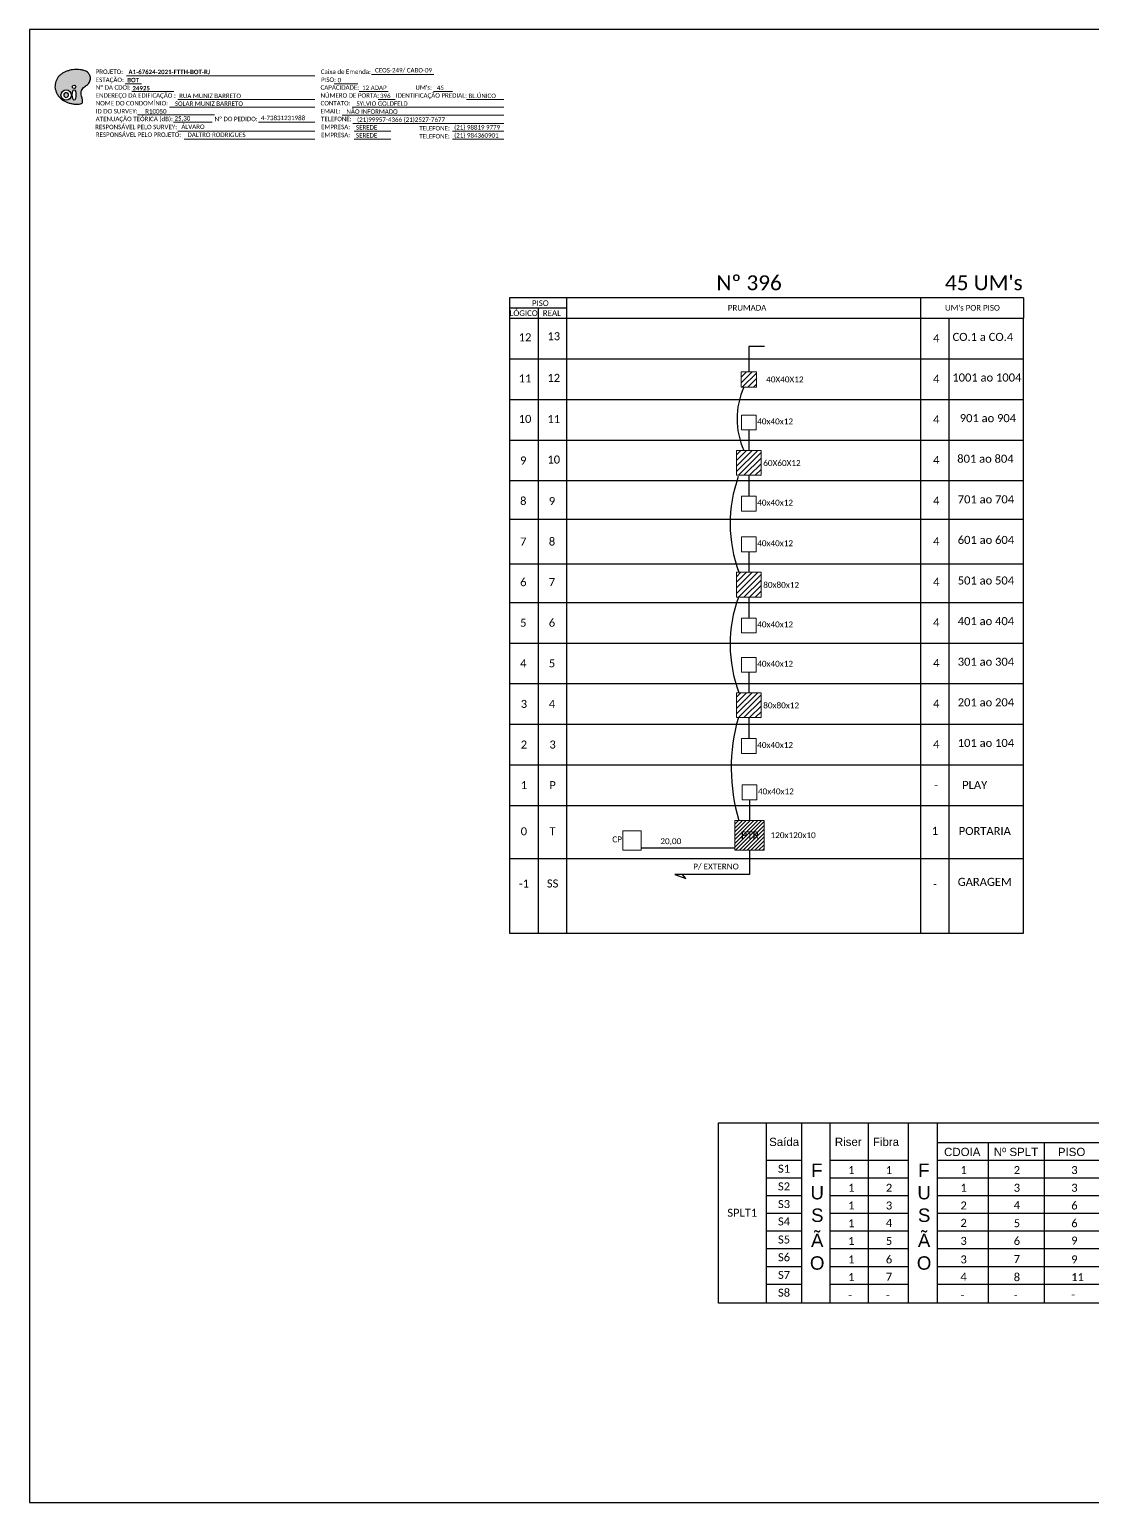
# Model space of a CAD drawing. Header units: metres. Extents: x -1286 to 453, y -500 to 94.
# Drawn here: x -388 to 41, y -500 to 94 of the extents above; entities that cross this region are included whole.
import ezdxf
from ezdxf.enums import TextEntityAlignment as Align

# ---------------------------------------------------------------- set-up
doc = ezdxf.new("R2010")
doc.units = ezdxf.units.M
doc.styles.add('ARIAL', font='arial.ttf')
doc.styles.add('WMF-Calibri0', font='calibri.ttf')
doc.styles.add('WMF-Calibri1', font='calibrib.ttf')

# ---------------------------------------------------------------- blocks, each defined once
blk = doc.blocks.new('OI')
h = blk.add_hatch(color=40)
edge = h.paths.add_edge_path()
edge.add_spline(control_points=[(4.35, -0.67), (3.92, -0.99), (3.26, -1.5), (2.81, -2.59), (2.9, -3.5), (3.06, -4.27), (3.31, -4.85), (3.37, -5.39), (3.4, -5.88), (3.2, -6.4), (2.54, -6.61), (1.65, -6.63), (0.55, -6.67), (-0.56, -6.42), (-1.61, -6.14), (-2.77, -5.61), (-3.92, -4.77), (-4.89, -3.7), (-5.34, -2.65), (-5.6, -1.94), (-5.85, -0.96), (-5.71, 0.47), (-5.1, 2.02), (-4.14, 3.02), (-3.3, 3.61), (-2.37, 4.16), (-1.36, 4.44), (-0.56, 4.7), (0.79, 4.85), (2.24, 4.97), (3.79, 4.57), (4.67, 4.21), (5.44, 3.65), (5.76, 2.99), (6.03, 2.21), (6.01, 1.46), (5.72, 0.64), (5.31, 0.08), (4.88, -0.38), (4.51, -0.55), (4.35, -0.67)], knot_values=[0, 0, 0, 0, 1.60434, 2.417191, 3.427595, 4.282808, 4.776746, 5.304182, 5.888771, 6.258406, 6.858137, 7.79129, 8.986195, 10.124242, 11.187857, 12.242908, 13.953784, 15.414161, 16.515391, 17.349188, 17.675853, 19.552021, 21.515531, 22.568638, 23.63245, 24.621084, 25.782718, 26.745347, 27.142653, 29.870543, 31.004649, 31.921532, 32.709589, 33.801391, 34.042471, 35.192333, 35.971461, 36.628871, 37.254359, 37.836911, 37.836911, 37.836911, 37.836911], degree=3, periodic=0)
h.paths.add_polyline_path([(1.13, -0.87, -1), (-0.04, -0.87, -1)], flags=16)
edge = h.paths.add_edge_path(flags=16)
edge.add_ellipse((0.56, -3.59), major_axis=(-0.02, 1.71), ratio=0.361305, start_angle=0, end_angle=360)
h.paths.add_polyline_path([(-0.36, -3.62, -1), (-3.8, -3.62, -1)], flags=16)
edge = h.paths.add_edge_path(flags=0)
edge.add_ellipse((-2.08, -3.62), major_axis=(0, 0.885), ratio=0.758294, start_angle=0, end_angle=360)
at = {"color": 40}
for centre, radius in [((-2.08, -3.62), 1.72), ((0.54, -0.87), 0.587)]:
    blk.add_circle(centre, radius, dxfattribs=at)
blk.add_ellipse((-2.08, -3.62), major_axis=(0, 0.885), ratio=0.758294, start_param=-3.141592653589792, end_param=3.141592653589792, dxfattribs=at)
blk.add_ellipse((0.56, -3.59), major_axis=(-0.02, 1.71), ratio=0.361305, dxfattribs=at)
at = {"color": 40, "start_tangent": (-0.800898, -0.598801), "end_tangent": (-0.800898, -0.598801)}
blk.add_spline([(4.35, -0.67), (3.2, -1.78), (2.9, -2.54), (2.92, -3.55), (3.12, -4.38), (3.28, -4.85), (3.37, -5.37), (3.35, -5.95), (3.2, -6.29), (2.66, -6.55), (1.73, -6.63), (0.54, -6.62), (-0.58, -6.41), (-1.6, -6.11), (-2.56, -5.67), (-3.95, -4.67), (-4.89, -3.56), (-5.37, -2.56), (-5.64, -1.78), (-5.72, -1.46), (-5.63, 0.42), (-4.84, 2.22), (-4.13, 2.99), (-3.27, 3.62), (-2.4, 4.09), (-1.3, 4.47), (-0.37, 4.72), (0.02, 4.77), (2.75, 4.8), (3.85, 4.53), (4.69, 4.16), (5.31, 3.68), (5.85, 2.73), (5.93, 2.5), (5.94, 1.35), (5.67, 0.62), (5.29, 0.08), (4.84, -0.36), (4.35, -0.67)], degree=3, dxfattribs=at)

msp = doc.modelspace()

# ---------------------------------------------------------------- hatches: boundary and pattern name
h = msp.add_hatch()
h.set_pattern_fill('LINE', color=1, scale=0.5, angle=45)
h.set_pattern_definition([(45, (-180.8813, -74.3937), (-1.122532, 1.122532), [])])
h.paths.add_polyline_path([(-94.72, -43.84), (-100.85, -43.84), (-100.85, -50.06), (-94.72, -50.06)])
h = msp.add_hatch()
h.set_pattern_fill('ANSI31', color=1, scale=8.76232, style=0)
h.set_pattern_definition([(45, (-639.3839, -573.2324), (-0.774487, 0.774487), [])])
h.paths.add_polyline_path([(-103.46, -236.79), (-91.57, -236.79), (-91.57, -224.74), (-103.46, -224.74)])
h.paths.add_polyline_path([(-101.71, -232.98), (-92.87, -232.98), (-92.87, -228.46), (-101.71, -228.46)], flags=24)

# ---------------------------------------------------------------- linework, layer by layer
at = {"color": 1, "linetype": 'Continuous'}
for p, q in [((-102.78, -77.37), (-100.95, -75.55)), ((-102.78, -79.62), (-98.71, -75.55)), ((-102.78, -81.86), (-96.46, -75.55)), ((-102.78, -84.11), (-94.22, -75.55)), ((-102.01, -85.59), (-92.87, -76.45)), ((-99.77, -85.59), (-92.87, -78.69)), ((-97.52, -85.59), (-92.87, -80.94)), ((-95.28, -85.59), (-92.87, -83.18)), ((-93.03, -85.59), (-92.87, -85.43)), ((-102.78, -126.49), (-100.95, -124.67)), ((-102.78, -128.73), (-98.71, -124.67)), ((-102.78, -130.98), (-96.46, -124.67)), ((-102.78, -133.22), (-94.22, -124.67)), ((-102.01, -134.71), (-92.87, -125.57)), ((-99.77, -134.71), (-92.87, -127.81)), ((-97.52, -134.71), (-92.87, -130.06)), ((-95.28, -134.71), (-92.87, -132.3)), ((-93.03, -134.71), (-92.87, -134.55)), ((-102.78, -175.09), (-100.95, -173.27)), ((-102.78, -177.34), (-98.71, -173.27)), ((-102.78, -179.58), (-96.46, -173.27)), ((-102.78, -181.83), (-94.22, -173.27)), ((-102.01, -183.31), (-92.87, -174.17)), ((-99.77, -183.31), (-92.87, -176.41)), ((-97.52, -183.31), (-92.87, -178.66)), ((-95.28, -183.31), (-92.87, -180.91)), ((-93.03, -183.31), (-92.87, -183.15))]:
    msp.add_line(p, q, dxfattribs=at)
at = {"color": 7}
msp.add_line((-194.26, -240.11), (12.98, -240.11), dxfattribs=at)
for p, q in [((-109.98, -346.63), (163.82, -346.63)), ((-109.98, -419.38), (-109.98, -346.63)), ((-90.79, -346.63), (-90.79, -419.38)), ((-76.61, -346.63), (-76.61, -419.38)), ((-64.95, -419.38), (-64.95, -346.63)), ((-49.73, -346.63), (-49.73, -419.38)), ((-33.51, -346.63), (-33.51, -419.38)), ((-21.85, -346.63), (-21.85, -419.38)), ((-21.85, -354.57), (163.82, -354.57)), ((-1.32, -354.57), (-1.32, -419.38)), ((21.31, -354.57), (21.31, -419.38)), ((-90.79, -361.71), (-76.61, -361.71)), ((-64.95, -361.71), (-33.51, -361.71)), ((-21.85, -361.71), (163.82, -361.71)), ((-90.79, -368.86), (-76.61, -368.86)), ((-64.95, -368.86), (-33.51, -368.86)), ((-21.85, -368.86), (163.82, -368.86)), ((-90.79, -376), (-76.61, -376)), ((-64.95, -376), (-33.51, -376)), ((-21.85, -376), (163.82, -376)), ((-90.79, -383.14), (-76.61, -383.14)), ((-64.95, -383.14), (-33.51, -383.14)), ((-21.85, -383.14), (163.82, -383.14)), ((-90.79, -390.29), (-76.61, -390.29)), ((-64.95, -390.29), (-33.51, -390.29)), ((-21.85, -390.29), (163.82, -390.29)), ((-90.79, -397.43), (-76.61, -397.43)), ((-64.95, -397.43), (-33.51, -397.43)), ((-21.85, -397.43), (163.82, -397.43)), ((-90.79, -404.57), (-76.61, -404.57)), ((-64.95, -404.57), (-33.51, -404.57)), ((-21.85, -404.57), (163.82, -404.57)), ((-90.79, -411.72), (-76.61, -411.72)), ((-64.95, -411.72), (-33.51, -411.72)), ((-21.85, -411.72), (163.82, -411.72)), ((163.82, -419.38), (-109.98, -419.38))]:
    msp.add_line(p, q)
msp.add_lwpolyline([(-387.78, -499.81), (453.22, -499.81), (453.22, 94.19), (-387.78, 94.19)], close=True)
at = {"color": 7, "lineweight": 0}
for points in [[(-349.19, 72.24), (-342.64, 72.24)], [(-348.67, 75.52), (-272.7, 75.52)], [(-264.91, 72.28), (-255.42, 72.28)], [(-249.86, 76.01), (-224.73, 76.01)], [(-346.53, 69.17), (-329.56, 69.17)], [(-327.96, 65.93), (-272.7, 65.93)], [(-254.86, 69.17), (-243.24, 69.17)], [(-247.27, 65.93), (-240.33, 65.93)], [(-224.91, 69.17), (-217.25, 69.17)], [(-211.58, 65.93), (-196.54, 65.93)], [(-344.21, 59.75), (-313.16, 59.75)], [(-331.37, 62.82), (-272.7, 62.82)], [(-261.78, 59.58), (-196.51, 59.58)], [(-257.74, 62.82), (-196.51, 62.82)], [(-329.67, 56.79), (-314.16, 56.79)], [(-295.44, 56.79), (-272.68, 56.79)], [(-257.49, 56.34), (-196.51, 56.34)], [(-327.96, 53.23), (-272.7, 53.23)], [(-325.47, 49.99), (-272.7, 49.99)], [(-256.89, 53.23), (-242.09, 53.23)], [(-256.89, 49.99), (-242.09, 49.99)], [(-217.28, 53.23), (-196.51, 53.23)], [(-217.28, 49.99), (-196.51, 49.99)]]:
    msp.add_lwpolyline(points, dxfattribs=at)
at = {"color": 0}
for points in [[(12.98, -14.02), (-194.26, -14.02)], [(-171.11, -18.13), (-194.26, -18.13)]]:
    msp.add_lwpolyline(points, dxfattribs=at)
for points in [[(-194.26, -14.02), (-194.26, -22.24)], [(-171.11, -22.24), (-171.11, -14.02)], [(-28.61, -14.02), (-28.61, -22.24)], [(12.98, -14.02), (12.98, -22.24)], [(-194.26, -22.24), (-194.26, -270.26), (12.98, -270.26), (12.98, -22.24)], [(-194.26, -22.24), (12.98, -22.24)], [(-194.26, -22.24), (12.98, -22.24)], [(-194.26, -22.24), (12.98, -22.24)], [(-182.68, -18.13), (-182.68, -22.24)], [(-182.68, -22.24), (-182.68, -270.26)], [(-171.11, -270.26), (-171.11, -22.24)], [(-28.61, -22.24), (-28.61, -270.26)], [(-17.04, -270.26), (-17.04, -22.24)], [(-194.26, -38.61), (12.98, -38.61)], [(-194.26, -54.99), (12.98, -54.99)], [(-194.26, -71.36), (12.98, -71.36)], [(-194.26, -87.73), (12.98, -87.73)], [(-194.26, -103.29), (12.98, -103.29)], [(-194.26, -121.28), (12.98, -121.28)], [(-194.26, -136.85), (12.98, -136.85)], [(-194.26, -153.22), (12.98, -153.22)], [(-194.26, -169.59), (12.98, -169.59)], [(-194.26, -185.96), (12.98, -185.96)], [(-194.26, -202.33), (12.98, -202.33)], [(-194.26, -218.7), (12.98, -218.7)]]:
    msp.add_lwpolyline(points)
at = {"color": 3}
for points in [[(-91.54, -33.69), (-91.54, -33.69), (-97.78, -33.69), (-97.78, -43.84)], [(-97.82, -67.3), (-97.82, -75.55)], [(-97.82, -85.59), (-97.82, -94.02)], [(-97.82, -116.42), (-97.82, -124.67)], [(-97.82, -134.71), (-97.82, -143.14)], [(-97.82, -165.02), (-97.82, -173.27)], [(-97.82, -183.31), (-97.82, -191.74)], [(-97.52, -216.49), (-97.52, -224.74)], [(-141.26, -235.79), (-103.46, -235.79)]]:
    msp.add_lwpolyline(points, dxfattribs=at)
at = {"color": 1, "lineweight": 0}
for points in [[(-94.72, -43.84), (-100.85, -43.84), (-100.85, -50.06), (-94.72, -50.06)], [(-92.87, -75.55), (-102.78, -75.55), (-102.78, -85.59), (-92.87, -85.59)], [(-92.87, -124.67), (-102.78, -124.67), (-102.78, -134.71), (-92.87, -134.71)], [(-92.87, -173.27), (-102.78, -173.27), (-102.78, -183.31), (-92.87, -183.31)], [(-103.46, -224.74), (-91.57, -224.74), (-91.57, -236.79), (-103.46, -236.79)]]:
    msp.add_lwpolyline(points, close=True, dxfattribs=at)
at = {"color": 3}
for points in [[(-99.8, -50.06, 0.216557), (-99.8, -75.55)], [(-102.03, -86.1, 0.177352), (-101.82, -124.67)], [(-102.01, -134.71, 0.177352), (-101.81, -173.27)], [(-102.01, -183.31, 0.143406), (-101.82, -224.74)]]:
    msp.add_lwpolyline(points, format="xyb", dxfattribs=at)
at = {"lineweight": 0}
for points in [[(-94.85, -61.28), (-100.8, -61.28), (-100.8, -67.3), (-94.85, -67.3)], [(-94.85, -94.02), (-100.8, -94.02), (-100.8, -100.05), (-94.85, -100.05)], [(-94.85, -110.39), (-100.8, -110.39), (-100.8, -116.42), (-94.85, -116.42)], [(-94.85, -143.14), (-100.8, -143.14), (-100.8, -149.16), (-94.85, -149.16)], [(-94.85, -159), (-100.8, -159), (-100.8, -165.02), (-94.85, -165.02)], [(-94.85, -191.74), (-100.8, -191.74), (-100.8, -197.77), (-94.85, -197.77)], [(-94.55, -210.46), (-100.49, -210.46), (-100.49, -216.49), (-94.55, -216.49)]]:
    msp.add_lwpolyline(points, close=True, dxfattribs=at)
at = {"color": 7, "lineweight": 0}
msp.add_lwpolyline([(-148.55, -228.9), (-141.26, -228.9), (-141.26, -236.71), (-148.55, -236.71)], close=True, dxfattribs=at)
at = {"color": 1}
for points in [[(-97.52, -236.79), (-97.52, -246.6), (-127.66, -246.6)], [(-127.66, -246.6), (-123.24, -248.19)], [(-123.24, -248.19), (-124.65, -246.36)]]:
    msp.add_lwpolyline(points, dxfattribs=at)

# ---------------------------------------------------------------- block references
at = {"color": 7, "xscale": 1.213923925163967, "yscale": 1.213923925163967, "zscale": 1.213923925163967, "rotation": 0.1532896023949059}
msp.add_blockref('OI', (-370.48, 72.14), dxfattribs=at)

# ---------------------------------------------------------------- texts
at = {"color": 7, "lineweight": 0, "style": 'WMF-Calibri0'}
for s, height, p in [('PROJETO:', 1.793, (-361.08, 76.26)), ('Caixa de Emenda:', 1.7927, (-270.32, 76.26)), ('ESTAÇÃO:', 1.793, (-361.08, 72.98)), ('Nº DA CDOI:', 1.7927, (-361.08, 69.91)), ('CAPACIDADE:', 1.7927, (-270.43, 69.91)), ('PISO:', 1.793, (-270.25, 73.03)), ("UM's:", 1.793, (-232.18, 69.91)), ('ENDEREÇO DA EDIFICAÇÃO :', 1.7927, (-361.08, 66.68)), ('NOME DO CONDOMÍNIO:', 1.7927, (-361.08, 63.56)), ('CONTATO:', 1.793, (-270.43, 63.56)), ('NÚMERO DE PORTA:', 1.7927, (-270.43, 66.68)), ('IDENTIFICAÇÃO PREDIAL:', 1.7927, (-240.06, 66.68)), ('ATENUAÇÃO TEÓRICA (dB):', 1.7927, (-361.08, 57.21)), ('ID DO SURVEY:', 1.7927, (-361.08, 60.33)), ('EMAIL:', 1.793, (-270.43, 60.33)), ('RESPONSÁVEL PELO SURVEY:', 1.7927, (-361.32, 53.98)), ('Nº DO PEDIDO:', 1.7927, (-313.15, 57.21)), ('TELEFONE:', 1.793, (-270.25, 57.21)), ('EMPRESA:', 1.793, (-270.25, 53.98)), ('TELEFONE:', 1.793, (-230.64, 53.47)), ('RESPONSÁVEL PELO PROJETO:', 1.7927, (-361.08, 50.87)), ('EMPRESA:', 1.793, (-270.25, 50.74)), ('TELEFONE:', 1.793, (-230.64, 50.24))]:
    msp.add_text(s, height=height, dxfattribs=at).set_placement(p)
at = {"color": 7}
for s, height, style, p in [('A1-67624-2021-FTTH-BOT-RJ', 1.7927, 'WMF-Calibri1', (-347.88, 76.17)), ('CEOS-249/ CABO-09', 1.7927, 'WMF-Calibri0', (-248.47, 76.85)), ('BOT', 1.793, 'WMF-Calibri1', (-348.4, 72.89)), ('0', 1.79, 'WMF-Calibri0', (-263.55, 72.88)), ('12 ADAP', 1.793, 'WMF-Calibri0', (-253.68, 69.79)), ('45', 1.793, 'WMF-Calibri0', (-223.56, 69.77)), ('RUA MUNIZ BARRETO', 1.7927, 'WMF-Calibri0', (-327.45, 66.52)), ('396', 1.793, 'WMF-Calibri0', (-246.46, 66.53)), ('BL.ÚNICO', 1.793, 'WMF-Calibri0', (-210.82, 66.53)), ('R10050', 1.793, 'WMF-Calibri0', (-341.12, 60.28)), ('SOLAR MUNIZ BARRETO', 1.7927, 'WMF-Calibri0', (-329.17, 63.39)), ('4-73831231988', 1.7927, 'WMF-Calibri0', (-294.5, 57.62)), ('NÃO INFORMADO', 1.7927, 'WMF-Calibri0', (-260, 60.18)), ('SYLVIO GOLDFELD', 1.7927, 'WMF-Calibri0', (-255.96, 63.42)), ('25,30', 1.793, 'WMF-Calibri0', (-329.3, 57.45)), ('ÁLVARO', 1.793, 'WMF-Calibri0', (-326.56, 54.07)), ('SEREDE', 1.793, 'WMF-Calibri0', (-256.18, 53.83)), ('(21)99957-4366 (21)2527-7677', 1.7927, 'WMF-Calibri0', (-255.72, 56.94)), ('(21) 98819 9779', 1.7927, 'WMF-Calibri0', (-216.58, 53.83)), ('DALTRO RODRIGUES', 1.7927, 'WMF-Calibri0', (-324.07, 50.83)), ('SEREDE', 1.793, 'WMF-Calibri0', (-256.18, 50.59)), ('(21) 984360901', 1.7927, 'WMF-Calibri0', (-216.58, 50.59)), ('CO.1 a CO.4', 3.24, 'WMF-Calibri0', (-15.67, -31.4)), ('40X40X12', 2.373, 'WMF-Calibri0', (-90.81, -48.12)), ('1001 ao 1004', 3.24, 'WMF-Calibri0', (-15.76, -47.77)), ('40x40x12', 2.373, 'WMF-Calibri0', (-94.42, -65.05)), ('901 ao 904', 3.24, 'WMF-Calibri0', (-12.77, -64.15)), ('801 ao 804', 3.24, 'WMF-Calibri0', (-13.77, -80.52)), ('60X60X12', 2.373, 'WMF-Calibri0', (-91.98, -81.84)), ('701 ao 704', 3.24, 'WMF-Calibri0', (-13.57, -96.89)), ('40x40x12', 2.373, 'WMF-Calibri0', (-94.42, -97.79)), ('40x40x12', 2.373, 'WMF-Calibri0', (-94.42, -114.17)), ('601 ao 604', 3.24, 'WMF-Calibri0', (-13.57, -113.26)), ('80x80x12', 2.373, 'WMF-Calibri0', (-91.98, -130.95)), ('501 ao 504', 3.24, 'WMF-Calibri0', (-13.57, -129.63)), ('40x40x12', 2.373, 'WMF-Calibri0', (-94.42, -146.91)), ('401 ao 404', 3.24, 'WMF-Calibri0', (-13.57, -146)), ('40x40x12', 2.373, 'WMF-Calibri0', (-94.42, -162.77)), ('301 ao 304', 3.24, 'WMF-Calibri0', (-13.57, -162.38)), ('80x80x12', 2.373, 'WMF-Calibri0', (-91.98, -179.56)), ('201 ao 204', 3.24, 'WMF-Calibri0', (-13.57, -178.75)), ('40x40x12', 2.373, 'WMF-Calibri0', (-94.42, -195.51)), ('101 ao 104', 3.24, 'WMF-Calibri0', (-13.57, -195.12)), ('40x40x12', 2.373, 'WMF-Calibri0', (-94.11, -214.24)), ('CP', 2.373, 'WMF-Calibri0', (-152.82, -233.58)), ('PTR', 3.008, 'WMF-Calibri0', (-100.96, -232.21)), ('120x120x10', 2.373, 'WMF-Calibri0', (-89.03, -231.89)), ('20,00', 2.373, 'WMF-Calibri0', (-133.46, -234.31)), ('P/ EXTERNO', 2.373, 'WMF-Calibri0', (-120.21, -244.52)), ('GARAGEM', 3.24, 'WMF-Calibri0', (-13.57, -251.15)), ('1', 3.23, 'WMF-Calibri0', (-57.75, -367.35)), ('1', 3.23, 'WMF-Calibri0', (-42.54, -367.35)), ('1', 3.23, 'WMF-Calibri0', (-12.47, -367.35)), ('2', 3.23, 'WMF-Calibri0', (9, -367.35)), ('3', 3.23, 'WMF-Calibri0', (32.19, -367.35)), ('1', 3.23, 'WMF-Calibri0', (-57.75, -374.49)), ('2', 3.23, 'WMF-Calibri0', (-42.54, -374.49)), ('1', 3.23, 'WMF-Calibri0', (-12.47, -374.49)), ('3', 3.23, 'WMF-Calibri0', (9, -374.49)), ('3', 3.23, 'WMF-Calibri0', (32.19, -374.49)), ('1', 3.23, 'WMF-Calibri0', (-57.75, -381.64)), ('3', 3.23, 'WMF-Calibri0', (-42.54, -381.64)), ('2', 3.23, 'WMF-Calibri0', (-12.47, -381.64)), ('4', 3.23, 'WMF-Calibri0', (9, -381.5)), ('6', 3.23, 'WMF-Calibri0', (32.19, -381.64)), ('1', 3.23, 'WMF-Calibri0', (-57.75, -388.78)), ('4', 3.23, 'WMF-Calibri0', (-42.54, -388.64)), ('2', 3.23, 'WMF-Calibri0', (-12.47, -388.64)), ('5', 3.23, 'WMF-Calibri0', (9, -388.78)), ('6', 3.23, 'WMF-Calibri0', (32.19, -388.78)), ('1', 3.23, 'WMF-Calibri0', (-57.75, -395.92)), ('5', 3.23, 'WMF-Calibri0', (-42.54, -395.92)), ('3', 3.23, 'WMF-Calibri0', (-12.47, -395.92)), ('6', 3.23, 'WMF-Calibri0', (9, -395.92)), ('9', 3.23, 'WMF-Calibri0', (32.19, -395.78)), ('1', 3.23, 'WMF-Calibri0', (-57.75, -403.38)), ('6', 3.23, 'WMF-Calibri0', (-42.54, -403.38)), ('3', 3.23, 'WMF-Calibri0', (-12.47, -403.38)), ('7', 3.23, 'WMF-Calibri0', (9, -403.24)), ('9', 3.23, 'WMF-Calibri0', (32.19, -403.38)), ('1', 3.23, 'WMF-Calibri0', (-57.75, -410.52)), ('7', 3.23, 'WMF-Calibri0', (-42.54, -410.38)), ('4', 3.23, 'WMF-Calibri0', (-12.47, -410.38)), ('8', 3.23, 'WMF-Calibri0', (9, -410.52)), ('11', 3.227, 'WMF-Calibri0', (32.19, -410.52)), ('-', 3.23, 'WMF-Calibri0', (-57.75, -417.67)), ('-', 3.23, 'WMF-Calibri0', (-42.54, -417.67)), ('-', 3.23, 'WMF-Calibri0', (-12.47, -417.67)), ('-', 3.23, 'WMF-Calibri0', (9, -417.67)), ('-', 3.23, 'WMF-Calibri0', (32.19, -417.53))]:
    msp.add_text(s, height=height, dxfattribs=dict(at, style=style)).set_placement(p)
at = {"color": 7, "style": 'WMF-Calibri1'}
msp.add_text('24925', height=1.793, dxfattribs=at).set_placement((-342.75, 69.6), align=Align.CENTER)
at = {"color": 0, "style": 'WMF-Calibri0'}
for s, height, p in [('Nº 396', 6, (-110.84, -10.95)), ("45 UM's", 6, (-18.72, -10.95)), ('     PISO', 2.3, (-189.29, -17.32)), ('PRUMADA', 2.3, (-106.25, -19.18)), ("UM's POR PISO", 2.3, (-18.72, -19.18)), ('  LÓGICO', 2.3, (-195.84, -21.35)), ('    REAL', 2.3, (-184.08, -21.3))]:
    msp.add_text(s, height=height, dxfattribs=at).set_placement(p)
at = {"color": 7, "style": 'WMF-Calibri0'}
for s, p in [('12', (-188.01, -29.93)), ('13', (-176.43, -29.51)), ('11', (-188.01, -46.52)), ('12', (-176.43, -46.3)), ('10', (-188.01, -62.85)), ('11', (-176.43, -62.89)), ('10', (-176.43, -79.23))]:
    msp.add_text(s, height=3.24, dxfattribs=at).set_placement(p, align=Align.MIDDLE_CENTER)
at = {"style": 'ARIAL'}
for s, p in [('Saída', (-83.56, -354.36)), ('Riser', (-57.72, -354.36)), ('Fibra', (-42.5, -354.36)), ('CDOIA', (-11.76, -358.43)), ('Nº SPLT', (9.9, -358.43)), ('PISO', (32.33, -358.43))]:
    msp.add_text(s, height=3.312, dxfattribs=at).set_placement(p, align=Align.MIDDLE_CENTER)
at = {"linetype": 'Continuous', "style": 'ARIAL'}
for s, p in [('F', (-72.67, -368.56)), ('F', (-29.57, -368.56)), ('U', (-72.94, -377.56)), ('U', (-29.85, -377.56)), ('S', (-72.71, -386.65)), ('S', (-29.62, -386.65)), ('Ã', (-72.74, -396.82)), ('Ã', (-29.65, -396.82)), ('O', (-73.17, -405.91)), ('O', (-30.07, -405.91))]:
    msp.add_text(s, height=5.4, dxfattribs=at).set_placement(p)
at = {"color": 7, "char_height": 3.24, "attachment_point": 1, "style": 'WMF-Calibri0'}
for s, insert in [('PLAY', (-11.8, -208.83)), (' PORTARIA', (-14.31, -227.4))]:
    msp.add_mtext_dynamic_manual_height_columns(s, width=27.4736, gutter_width=12.5, heights=[0], dxfattribs=dict(at, insert=insert))
at = {"color": 7, "style": 'WMF-Calibri0'}
for tag, flags, p in [('4', 4, (-22.23, -30.31)), ('4', 4, (-22.23, -46.69)), ('4', 4, (-22.23, -63.06)), ('9', 4, (-188.71, -79.61)), ('4', 4, (-22.23, -79.43)), ('8', 4, (-188.71, -95.92)), ('9', 4, (-177.14, -95.98)), ('4', 4, (-22.23, -95.8)), ('7', 4, (-188.71, -112.29)), ('8', 4, (-177.14, -112.29)), ('4', 4, (-22.23, -112.17)), ('6', 4, (-188.71, -128.66)), ('7', 4, (-177.14, -128.66)), ('4', 4, (-22.23, -128.55)), ('5', 4, (-188.71, -145.03)), ('6', 4, (-177.14, -145.03)), ('4', 4, (-22.23, -144.92)), ('4', 4, (-188.71, -161.4)), ('5', 4, (-177.14, -161.4)), ('4', 4, (-22.23, -161.29)), ('3', 4, (-188.47, -177.77)), ('4', 4, (-177.14, -177.77)), ('4', 4, (-22.23, -177.66)), ('2', 4, (-188.47, -194.15)), ('3', 4, (-176.9, -194.15)), ('4', 4, (-22.23, -194.03)), ('1', 4, (-188.47, -210.52)), ('P', 4, (-176.9, -210.52)), ('-', 4, (-22.23, -210.41)), ('0', 4, (-188.47, -229.13)), ('T', 12, (-176.9, -229.1)), ('1', 4, (-22.75, -228.95)), ('-1', 4, (-188.47, -250.22)), ('SS', 12, (-176.9, -250.18)), ('-', 4, (-22.75, -250.36))]:
    msp.add_attdef(tag, text='XX', height=3.24, dxfattribs=dict(at, flags=flags)).set_placement(p, align=Align.MIDDLE_CENTER)
at = {"color": 7, "lineweight": 0, "style": 'WMF-Calibri0', "flags": 8}
for tag, p, s in [('S1', (-86.03, -366.79), 'S1'), ('S2', (-86.03, -373.93), 'S2'), ('S3', (-86.03, -381.07), 'S3'), ('SPLT1', (-106.45, -384.56), 'XX'), ('S4', (-86.03, -388.07), 'S4'), ('S5', (-86.03, -395.36), 'S5'), ('S6', (-86.03, -402.5), 'S6'), ('S7', (-86.03, -409.64), 'S7'), ('S8', (-86.03, -416.79), 'S8')]:
    msp.add_attdef(tag, p, s, height=3.227, dxfattribs=at)

doc.saveas('drawing.dxf')
